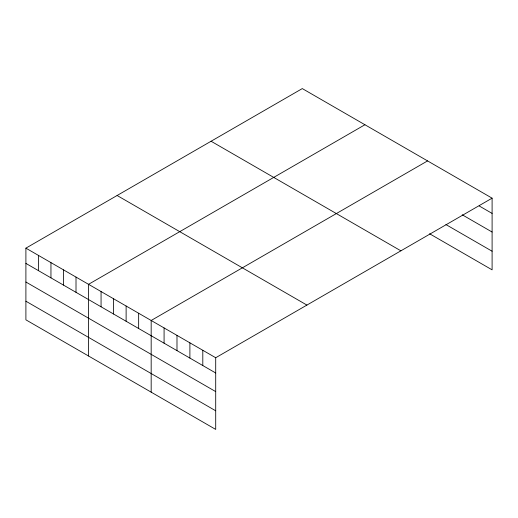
<?xml version="1.0" encoding="UTF-8"?>
<svg xmlns="http://www.w3.org/2000/svg" width="518" height="518" viewBox="0 0 518 518"><rect width="100%" height="100%" fill="white"/><g stroke="black" fill="none" stroke-linecap="round" stroke-linejoin="round"><path stroke-width="0.78" d="M492.1 198.167L215.708 357.737L215.708 429.416L25.9 319.833L25.9 248.154L302.292 88.584L492.1 198.167L492.1 269.846L429.603 233.76M364.931 124.747L88.539 284.317L88.539 355.995M427.564 160.91L151.172 320.48L151.172 392.158M479.195 205.957L492.1 213.41M462.211 214.776L492.1 232.032M445.907 224.553L492.1 251.224M211.085 141.239L400.893 250.829M117.107 195.493L306.915 305.083M25.9 248.154L215.708 357.737M25.9 263.397L215.708 372.986M25.9 282.019L215.708 391.608M25.9 301.211L215.708 410.793M202.803 350.291L202.803 365.533M189.892 342.838L189.892 358.08M176.988 335.386L176.988 350.628M164.083 327.933L164.083 343.175M138.649 313.248L138.649 328.49M126.12 306.015L126.12 321.257M113.591 298.782L113.591 314.025M101.062 291.55L101.062 306.792M76.01 277.085L76.01 292.327M63.481 269.852L63.481 285.094M50.952 262.62L50.952 277.862M38.429 255.387L38.429 270.629"/></g></svg>
